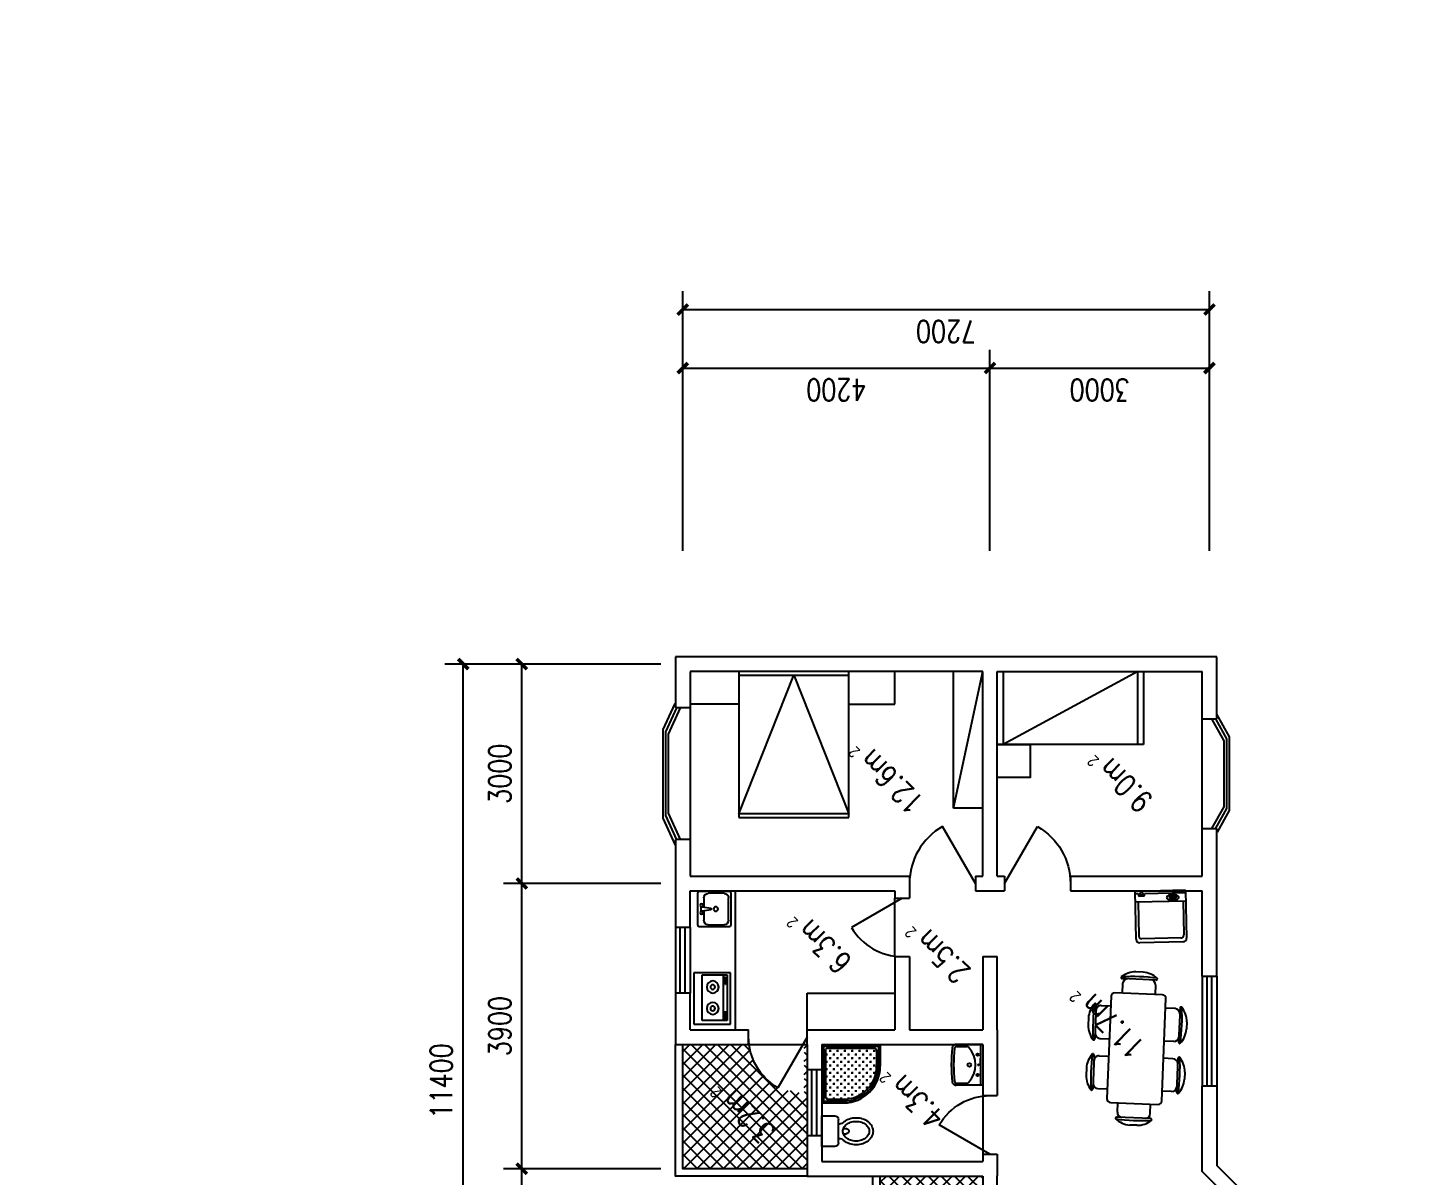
# Model space of a CAD drawing. Header units: millimetres. Extents: x 1141 to 53973, y 442 to 53274.
# Drawn here: x 4343 to 23467, y 32639 to 48336 of the extents above; entities that cross this region are included whole.
import ezdxf
from ezdxf.enums import TextEntityAlignment as Align

# ---------------------------------------------------------------- set-up
doc = ezdxf.new("R2010")
doc.units = ezdxf.units.MM
for name, color, linetype in [('1', 7, 'Continuous'), ('AXIS', 3, 'Continuous'), ('GROUND', 2, 'Continuous'), ('JJ', 8, 'Continuous'), ('PUB_TEXT', 7, 'Continuous'), ('PUB_WINDW', 7, 'Continuous'), ('TOTHER', 7, 'Continuous'), ('WALL', 255, 'Continuous'), ('WINDOW', 2, 'Continuous')]:
    doc.layers.add(name, color=color, linetype=linetype)
doc.styles.add('DIM_FONT', font='SIMPLEX', dxfattribs={"width": 0.8})
doc.styles.add('SIMPLEX', font='SIMPLEX.SHX')
doc.styles.get("Standard").update_dxf_attribs({"font": 'arial.ttf'})
doc.dimstyles.new('DIMN', dxfattribs={"dimtxt": 300, "dimasz": 1, "dimexe": 250, "dimexo": 300, "dimgap": 0.09, "dimtad": 1, "dimdec": 0, "dimzin": 0, "dimdsep": 46, "dimtxsty": 'DIM_FONT', "dimblk": '_DIMX', "dimcen": 0.09, "dimclrt": 7, "dimadec": 0, "dimazin": 0, "dimtfac": 1, "dimtdec": 0, "dimtix": 1, "dimtmove": 2, "dimatfit": 3, "dimldrblk": '_DIMX', "dimfxl": 1, "dimtolj": 1, "dimtzin": 0, "dimarcsym": 0})

# ---------------------------------------------------------------- blocks, each defined once
blk = doc.blocks.new('_LV1')
for p, q in [((-280, 0), (280, 0)), ((-280, 0), (-280, -361)), ((280, 0), (280, -361)), ((-280, -29), (280, -29)), ((0, -29), (-90, -29)), ((-90, -29), (90, -29)), ((-251, -356), (-251, -214)), ((251, -356), (251, -215))]:
    blk.add_line(p, q)
for centre, radius in [((-139, -69), 15), ((1, -182), 24.9), ((0, -57), 8), ((139, -69), 15)]:
    blk.add_circle(centre, radius)
for centre, radius, start, end in [((0, -452), 354, 46.7581, 133.1543), ((-224, -361), 56, 180, 263.481), ((-223, -214), 28, 133.1543, 180), ((-223, -356), 28, 180, 263.4984), ((223, -356), 28, 276.5122, 0), ((224, -361), 56, 276.519, 0), ((223, -215), 28, 0, 46.7581), ((0, 1600), 2029, 263.481, 276.519), ((0, 1600), 1997, 263.4984, 276.5122)]:
    blk.add_arc(centre, radius, start, end)
blk = doc.blocks.new('_C0DTW')
at = {"layer": 'JJ'}
for p, q in [((-230, 198), (230, 198)), ((-50, 298), (50, 298)), ((325, 0), (-325, 0)), ((-225, 130), (-225, 0)), ((225, 130), (225, 0)), ((-573, -637), (-573, -177)), ((-505, -182), (-375, -182)), ((-375, -50), (-375, -1450)), ((375, -1450), (375, -50)), ((505, -182), (375, -182)), ((573, -637), (573, -177)), ((-673, -456), (-673, -357)), ((673, -456), (673, -357)), ((-505, -632), (-375, -632)), ((505, -632), (375, -632)), ((-573, -1323), (-573, -863)), ((-505, -868), (-375, -868)), ((505, -868), (375, -868)), ((573, -1323), (573, -863)), ((-673, -1143), (-673, -1044)), ((673, -1143), (673, -1044)), ((-505, -1318), (-375, -1318)), ((505, -1318), (375, -1318)), ((-325, -1500), (325, -1500)), ((-225, -1630), (-225, -1500)), ((225, -1630), (225, -1500)), ((-230, -1698), (230, -1698)), ((-50, -1798), (50, -1798))]:
    blk.add_line(p, q, dxfattribs=at)
for centre, radius, start, end in [((-239, 214), 10, 130.7265, 202.67), ((-230, 218), 20, 202.67, 270), ((-40, -18), 316, 91.7651, 130.7265), ((0, -2480), 2713, 84.8023, 95.1977), ((-158, 130), 67.5, 90, 180), ((40, -18), 316, 49.2735, 88.2349), ((158, 130), 67.5, 0, 90), ((230, 218), 20, 270, 337.33), ((239, 214), 10, 337.33, 49.2735), ((-325, -50), 50, 90, 180), ((325, -50), 50, 0, 90), ((-357, -367), 316, 139.2735, 178.2349), ((2105, -407), 2713, 174.8023, 185.1977), ((-589, -167), 10, 67.33, 139.2735), ((-593, -177), 20, 0, 67.33), ((-505, -249), 67.5, 90, 180), ((505, -249), 67.5, 0, 90), ((593, -177), 20, 112.67, 180), ((589, -167), 10, 40.7265, 112.67), ((357, -367), 316, 1.7651, 40.7265), ((-2105, -407), 2713, 354.8023, 5.1977), ((-357, -446), 316, 181.7651, 220.7265), ((-505, -564), 67.5, 180, 270), ((505, -564), 67.5, 270, 0), ((357, -446), 316, 319.2735, 358.2349), ((-589, -646), 10, 220.7265, 292.67), ((-593, -637), 20, 292.67, 0), ((593, -637), 20, 180, 247.33), ((589, -646), 10, 247.33, 319.2735), ((-357, -1054), 316, 139.2735, 178.2349), ((2105, -1093), 2713, 174.8023, 185.1977), ((-589, -854), 10, 67.33, 139.2735), ((-593, -863), 20, 0, 67.33), ((-505, -936), 67.5, 90, 180), ((505, -936), 67.5, 0, 90), ((593, -863), 20, 112.67, 180), ((589, -854), 10, 40.7265, 112.67), ((357, -1054), 316, 1.7651, 40.7265), ((-2105, -1093), 2713, 354.8023, 5.1977), ((-357, -1133), 316, 181.7651, 220.7265), ((357, -1133), 316, 319.2735, 358.2349), ((-593, -1323), 20, 292.67, 0), ((-505, -1251), 67.5, 180, 270), ((505, -1251), 67.5, 270, 0), ((593, -1323), 20, 180, 247.33), ((-589, -1333), 10, 220.7265, 292.67), ((-325, -1450), 50, 180, 270), ((325, -1450), 50, 270, 0), ((589, -1333), 10, 247.33, 319.2735), ((-239, -1714), 10, 157.33, 229.2735), ((-230, -1718), 20, 90, 157.33), ((-158, -1630), 67.5, 180, 270), ((158, -1630), 67.5, 270, 360), ((230, -1718), 20, 22.67, 90), ((239, -1714), 10, 310.7265, 22.67), ((0, 980), 2713, 264.8023, 275.1977), ((-40, -1482), 316, 229.2735, 268.2349), ((40, -1482), 316, 271.7651, 310.7265)]:
    blk.add_arc(centre, radius, start, end, dxfattribs=at)
at = {"style": 'DIM_FONT', "width": 0.8, "flags": 9}
for tag in ['XSIZE', 'YSIZE']:
    blk.add_attdef(tag, (0, 0), '', height=0.5, dxfattribs=at)
blk = doc.blocks.new('_WBLK')
for p, q in [((-0.5, 0.5), (0.5, 0.5)), ((0.5, 0.167), (-0.5, 0.167)), ((0.5, -0.167), (-0.5, -0.167)), ((-0.5, -0.5), (0.5, -0.5))]:
    blk.add_line(p, q)
at = {"style": 'SIMPLEX', "flags": 9}
blk.add_attdef('A', text='', height=1, dxfattribs=at).set_placement((0, 1.5), align=Align.MIDDLE)
blk = doc.blocks.new('M_E20')
for p, q in [((345, 0), (-345, 0)), ((-302, -36), (-345, -36)), ((-307, -144), (-307, -611)), ((-302, -35), (-302, -66)), ((-302, -66), (-219, -66)), ((-219, -66), (-219, -35)), ((345, -36), (-219, -36)), ((123, -87), (123, -99)), ((133, -96), (133, -113)), ((198, -96), (133, -96)), ((133, -113), (198, -113)), ((198, -113), (198, -96)), ((215, -88), (215, -99)), ((307, -144), (307, -611)), ((267, -651), (-267, -651))]:
    blk.add_line(p, q)
blk.add_lwpolyline([(83, -94, 0.185158), (88, -107, 0.102042), (108, -122, 0.060862), (133, -130, 0.047173), (166, -133, 0.047173), (200, -130, 0.060862), (225, -122, 0.102042), (245, -107, 0.185158), (250, -94, 0.185158), (245, -82, 0.102042), (225, -67, 0.060862), (200, -59, 0.047173), (166, -56, 0.047173), (133, -59, 0.060862), (108, -67, 0.102042), (88, -82, 0.185158)], format="xyb", close=True)
for points in [[(215, -88, 0.259034), (213, -85, 0.076276), (201, -80, 0.036515), (188, -77, 0.026615), (169, -76, 0.026615), (150, -77, 0.036515), (137, -80, 0.076276), (125, -85, 0.259034), (123, -88, 0.078462), (123, -89, 0.056762)], [(215, -99, 0.259034), (213, -95, 0.076276), (201, -90, 0.036515), (188, -88, 0.026615), (169, -87, 0.026615), (150, -88, 0.036515), (137, -90, 0.076276), (125, -95, 0.259034), (123, -99, 0.259034), (125, -102, 0.056762), (133, -106, 0.036515)], [(198, -108, 0.008736), (201, -107, 0.076276), (213, -102, 0.259034), (215, -99, 0.259034)]]:
    blk.add_lwpolyline(points, format="xyb")
blk.add_circle((-259, -35), 17.5)
for centre, start, end in [((-267, -611), 180, 270), ((267, -611), 270, 0)]:
    blk.add_arc(centre, 40, start, end)
at = {"layer": 'TOTHER', "linetype": 'Continuous'}
for p, q in [((-345, -656), (-345, 0)), ((345, 0), (345, -656)), ((-345, -145), (345, -145)), ((295, -706), (-295, -706))]:
    blk.add_line(p, q, dxfattribs=at)
for centre, start, end in [((-295, -656), 180, 270), ((295, -656), 270, 0)]:
    blk.add_arc(centre, 50, start, end, dxfattribs=at)
at = {"width": 0.8, "flags": 9}
for tag in ['XSIZE', 'YSIZE']:
    blk.add_attdef(tag, (0, 0), '', height=0.5, dxfattribs=at)
blk = doc.blocks.new('_LV5')
for p, q in [((210, 0), (-210, 0)), ((-210, 0), (-210, -180)), ((210, -180), (210, 0)), ((160, -230), (-160, -230)), ((-101, -230), (-101, -254)), ((101, -230), (101, -254))]:
    blk.add_line(p, q)
blk.add_lwpolyline([(-135, -469, 0.080312), (-123, -544, 0.089014), (-92, -602, 0.104918), (-46, -639, 0.119812), (0, -650, 0.119812), (46, -639, 0.104918), (92, -602, 0.089014), (123, -544, 0.080312), (135, -469, 0.080312), (123, -395, 0.089014), (92, -337, 0.104918), (46, -300, 0.119812), (0, -288, 0.119812), (-46, -300, 0.104918), (-92, -337, 0.089014), (-123, -395, 0.080312)], format="xyb", close=True)
for points in [[(-39, -318, 0.073567), (-36, -339, 0.084454), (-27, -356, 0.10642), (-14, -368, 0.129709), (0, -372, 0.129709), (14, -368, 0.10642), (27, -356, 0.084454), (36, -339, 0.073567), (39, -318, 0.073567), (36, -298, 0.014016), (35, -295, 0.10642)], [(-35, -295, 0.013578), (-36, -298, 0.073567), (-39, -318, 0.073567)]]:
    blk.add_lwpolyline(points, format="xyb")
for centre, radius, start, end in [((-160, -180), 50, 180, 270), ((160, -180), 50, 270, 0), ((102, -469), 287, 161.6333, 180), ((52, -453), 235, 141.2863, 161.6333), ((20, -427), 194, 134.8144, 141.2863), ((-151, -254), 50, 314.8144, 0), ((151, -254), 50, 180, 225.2555), ((-20, -427), 194, 38.7137, 45.2555), ((-52, -453), 235, 18.3667, 38.7137), ((-102, -469), 287, 0, 18.3667), ((102, -469), 287, 180, 198.3667), ((52, -486), 235, 198.3667, 218.7137), ((-52, -486), 235, 321.2863, 341.6333), ((-102, -469), 287, 341.6333, 0), ((20, -512), 194, 218.7137, 242.6714), ((0, -551), 150, 242.6714, 270), ((0, -551), 150, 270, 297.3286), ((-20, -512), 194, 297.3286, 321.2863)]:
    blk.add_arc(centre, radius, start, end)
blk = doc.blocks.new('_DBLK')
blk.add_line((-0.5, 0), (0, -0.866))
blk.add_arc((-0.5, 0), 1, 300, 0)
at = {"style": 'SIMPLEX', "flags": 9}
blk.add_attdef('A', text='', height=1, dxfattribs=at).set_placement((0, 1.5), align=Align.MIDDLE)
blk = doc.blocks.new('M_C1')
for p, q in [((1000, 1500), (-1000, 1500)), ((-1000, 1500), (-1000, 0)), ((-950, 0), (-950, 1500)), ((-950, 1500), (950, 750)), ((950, 1500), (950, 0)), ((1000, 0), (1000, 1500)), ((950, 750), (-950, 0)), ((-1000, 0), (1000, 0))]:
    blk.add_line(p, q)
at = {"width": 0.8, "flags": 9}
for tag, p in [('XSIZE', (-952, 756)), ('YSIZE', (951, 752))]:
    blk.add_attdef(tag, p, '', height=0.0001, dxfattribs=at)
blk = doc.blocks.new('M_B1ZDK')
for points in [[(0.533, 0.549), (0.336, 1.365), (-0.336, 1.365), (-0.542, 0.513)], [(0.501, 0.416), (0.318, 1.184), (-0.318, 1.184), (-0.501, 0.428)], [(0.5, 0.167), (0.3, 1.003), (-0.3, 1.003), (-0.5, 0.167)]]:
    blk.add_lwpolyline(points)
blk = doc.blocks.new('_DIMX')
at = {"const_width": 50}
blk.add_lwpolyline([(-70, -70), (70, 70)], dxfattribs=at)
blk = doc.blocks.new('*D30')
at = {"color": 0, "linetype": 'ByBlock', "transparency": 16777216}
for p, q in [((12611, 21748), (14131, 23269)), ((13955, 23091), (16075, 20971)), ((14732, 19627), (16252, 21147))]:
    blk.add_line(p, q, dxfattribs=at)
at = {"layer": 'DEFPOINTS', "color": 0, "linetype": 'ByBlock', "transparency": 16777216}
for p in [(12398, 21536), (16075, 20971), (14520, 19415)]:
    blk.add_point(p, dxfattribs=at)
at = {"color": 0, "linetype": 'ByBlock', "transparency": 16777216}
for p, rotation in [((13954, 23092), 134.9999999999999), ((16075, 20971), 314.9999999999999)]:
    blk.add_blockref('_DIMX', p, dxfattribs=dict(at, rotation=rotation))
at = {"color": 7, "linetype": 'ByBlock', "transparency": 16777216, "insert": (15227, 22243), "char_height": 300, "attachment_point": 5, "rotation": 315, "style": 'DIM_FONT'}
blk.add_mtext('\\A1;3000', dxfattribs=at)
blk = doc.blocks.new('*D31')
at = {"color": 0, "linetype": 'ByBlock', "transparency": 16777216}
for p, q in [((6671, 27688), (8757, 29774)), ((8581, 29597), (16640, 21537)), ((14732, 19627), (16818, 21713))]:
    blk.add_line(p, q, dxfattribs=at)
at = {"layer": 'DEFPOINTS', "color": 0, "linetype": 'ByBlock', "transparency": 16777216}
for p in [(6459, 27476), (16641, 21536), (14520, 19415)]:
    blk.add_point(p, dxfattribs=at)
at = {"color": 0, "linetype": 'ByBlock', "transparency": 16777216}
for p, rotation in [((8580, 29597), 135), ((16641, 21536), 315)]:
    blk.add_blockref('_DIMX', p, dxfattribs=dict(at, rotation=rotation))
at = {"color": 7, "linetype": 'ByBlock', "transparency": 16777216, "insert": (12823, 25779), "char_height": 300, "attachment_point": 5, "rotation": 315, "style": 'DIM_FONT'}
blk.add_mtext('\\A1;11400', dxfattribs=at)
blk = doc.blocks.new('*D46')
at = {"color": 0, "linetype": 'ByBlock', "transparency": 16777216}
for p, q in [((15614, 18321), (18124, 15811)), ((17947, 15987), (12857, 10897)), ((10523, 13230), (13033, 10719))]:
    blk.add_line(p, q, dxfattribs=at)
at = {"layer": 'DEFPOINTS', "color": 0, "linetype": 'ByBlock', "transparency": 16777216}
for p in [(15402, 18533), (10311, 13442), (12856, 10896)]:
    blk.add_point(p, dxfattribs=at)
at = {"color": 0, "linetype": 'ByBlock', "transparency": 16777216}
for p, rotation in [((17947, 15987), 44.99999999999992), ((12856, 10896), 225)]:
    blk.add_blockref('_DIMX', p, dxfattribs=dict(at, rotation=rotation))
at = {"color": 7, "linetype": 'ByBlock', "transparency": 16777216, "insert": (15190, 13654), "char_height": 300, "attachment_point": 5, "rotation": 45, "style": 'DIM_FONT'}
blk.add_mtext('\\A1;7200', dxfattribs=at)
blk = doc.blocks.new('*D45')
at = {"color": 0, "linetype": 'ByBlock', "transparency": 16777216}
for p, q in [((12644, 15351), (14589, 13406)), ((14411, 13583), (12291, 11463)), ((10523, 13230), (12467, 11285))]:
    blk.add_line(p, q, dxfattribs=at)
at = {"layer": 'DEFPOINTS', "color": 0, "linetype": 'ByBlock', "transparency": 16777216}
for p in [(12432, 15563), (10311, 13442), (12290, 11462)]:
    blk.add_point(p, dxfattribs=at)
at = {"color": 0, "linetype": 'ByBlock', "transparency": 16777216}
for p, rotation in [((14412, 13583), 45.00000000000025), ((12290, 11462), 225.0000000000002)]:
    blk.add_blockref('_DIMX', p, dxfattribs=dict(at, rotation=rotation))
at = {"color": 7, "linetype": 'ByBlock', "transparency": 16777216, "insert": (13139, 12735), "char_height": 300, "attachment_point": 5, "rotation": 45, "style": 'DIM_FONT'}
blk.add_mtext('\\A1;3000', dxfattribs=at)
blk = doc.blocks.new('*D44')
at = {"color": 0, "linetype": 'ByBlock', "transparency": 16777216}
for p, q in [((15614, 18321), (17558, 16376)), ((17381, 16552), (14413, 13584)), ((12644, 15351), (14589, 13406))]:
    blk.add_line(p, q, dxfattribs=at)
at = {"layer": 'DEFPOINTS', "color": 0, "linetype": 'ByBlock', "transparency": 16777216}
for p in [(15402, 18533), (12432, 15563), (14412, 13583)]:
    blk.add_point(p, dxfattribs=at)
at = {"color": 0, "linetype": 'ByBlock', "transparency": 16777216}
for p, rotation in [((17382, 16553), 45.00000000000025), ((14412, 13583), 225.0000000000002)]:
    blk.add_blockref('_DIMX', p, dxfattribs=dict(at, rotation=rotation))
at = {"color": 7, "linetype": 'ByBlock', "transparency": 16777216, "insert": (15685, 15280), "char_height": 300, "attachment_point": 5, "rotation": 45, "style": 'DIM_FONT'}
blk.add_mtext('\\A1;4200', dxfattribs=at)
blk = doc.blocks.new('RECTANG')
for p, q in [((1, 1), (0, 1)), ((0, 1), (0, 0)), ((1, 0), (1, 1)), ((0, 0), (1, 0))]:
    blk.add_line(p, q)
blk = doc.blocks.new('M_C0')
for p, q in [((-920, 0), (-920, 1000)), ((-920, 1000), (920, 0)), ((920, 1000), (920, 0))]:
    blk.add_line(p, q)
at = {"xscale": 1999.996, "yscale": 999.998, "zscale": 1999.996}
blk.add_blockref('RECTANG', (-1000, 0), dxfattribs=at)
at = {"width": 0.8, "flags": 9}
for tag, p, height in [('XSIZE', (-998, 784), 0.0001), ('YSIZE', (998, 768), 0.0001), ('XSIZE', (0, 0), 0.5), ('YSIZE', (0, 0), 0.5)]:
    blk.add_attdef(tag, p, '', height=height, dxfattribs=at)
blk = doc.blocks.new('*D29')
at = {"color": 0, "linetype": 'ByBlock', "transparency": 16777216}
for p, q in [((9853, 24506), (11373, 26026)), ((11197, 25849), (13953, 23093)), ((12611, 21748), (14131, 23269))]:
    blk.add_line(p, q, dxfattribs=at)
at = {"layer": 'DEFPOINTS', "color": 0, "linetype": 'ByBlock', "transparency": 16777216}
for p in [(9641, 24294), (13954, 23092), (12398, 21536)]:
    blk.add_point(p, dxfattribs=at)
at = {"color": 0, "linetype": 'ByBlock', "transparency": 16777216}
for p, rotation in [((11196, 25850), 134.9999999999999), ((13954, 23092), 314.9999999999999)]:
    blk.add_blockref('_DIMX', p, dxfattribs=dict(at, rotation=rotation))
at = {"color": 7, "linetype": 'ByBlock', "transparency": 16777216, "insert": (12787, 24683), "char_height": 300, "attachment_point": 5, "rotation": 315, "style": 'DIM_FONT'}
blk.add_mtext('\\A1;3900', dxfattribs=at)
blk = doc.blocks.new('LZ')
at = {"layer": 'JJ'}
for p, q in [((-350, 500), (350, 500)), ((-350, 0), (-350, 500)), ((299, 387), (-323, 387)), ((-323, 387), (-323, 44)), ((299, 44), (299, 387)), ((350, 500), (350, 0)), ((350, 0), (-350, 0)), ((-323, 100), (299, 100)), ((-323, 44), (299, 44)), ((-291, 78), (-291, 66)), ((-280, 68), (-280, 52)), ((-216, 68), (-280, 68)), ((-280, 52), (-216, 52)), ((-216, 52), (-216, 68)), ((-199, 77), (-199, 66)), ((182, 78), (182, 66)), ((257, 68), (193, 68)), ((193, 68), (193, 52)), ((193, 52), (257, 52)), ((257, 52), (257, 68)), ((274, 77), (274, 66))]:
    blk.add_line(p, q, dxfattribs=at)
for points in [[(-199, 77, 0.259034), (-201, 80, 0.076276), (-213, 85, 0.036515), (-226, 88, 0.026615), (-245, 89, 0.026615), (-264, 88, 0.036515), (-277, 85, 0.076276), (-289, 80, 0.259034), (-291, 77, 0.078462), (-291, 76, 0.056762)], [(-199, 66, 0.259034), (-201, 70, 0.076276), (-213, 75, 0.036515), (-226, 77, 0.026615), (-245, 78, 0.026615), (-264, 77, 0.036515), (-277, 75, 0.076276), (-289, 70, 0.259034), (-291, 66, 0.259034), (-289, 63, 0.056762), (-280, 59, 0.036515)], [(-216, 57, 0.008736), (-213, 58, 0.076276), (-201, 63, 0.259034), (-199, 66, 0.259034)], [(274, 77, 0.259034), (272, 80, 0.076276), (260, 85, 0.036515), (247, 88, 0.026615), (228, 89, 0.026615), (209, 88, 0.036515), (196, 85, 0.076276), (184, 80, 0.259034), (182, 77, 0.078462), (182, 76, 0.056762)], [(274, 66, 0.259034), (272, 70, 0.076276), (260, 75, 0.036515), (247, 77, 0.026615), (228, 78, 0.026615), (209, 77, 0.036515), (196, 75, 0.076276), (184, 70, 0.259034), (182, 66, 0.259034), (184, 63, 0.056762), (193, 59, 0.036515)], [(257, 57, 0.008736), (260, 58, 0.076276), (272, 63, 0.259034), (274, 66, 0.259034)]]:
    blk.add_lwpolyline(points, format="xyb", dxfattribs=at)
for centre, radius in [((-158, 241), 82.5), ((-158, 241), 31.6), ((134, 241), 82.5), ((134, 241), 31.6)]:
    blk.add_circle(centre, radius, dxfattribs=at)
at = {"layer": 'JJ', "width": 0.8, "flags": 9}
for tag in ['YSIZE', 'XSIZE']:
    blk.add_attdef(tag, (0, 500), '', height=0.5, dxfattribs=at)
blk = doc.blocks.new('_E0GNZ')
at = {"layer": 'JJ'}
h = blk.add_hatch(dxfattribs=at)
h.set_pattern_fill('CROSS', color=256, scale=200, style=0)
h.set_pattern_definition([(0, (-89213.87, -122540.32), (50, 50), [25, -75]), (90, (-89201.37, -122552.82), (-50, 50), [25, -75])])
h.paths.add_polyline_path([(50, 80, 0.414214), (80, 50), (720, 50, 0.414214), (750, 80), (750, 300, 0.414214), (300, 750), (80, 750, 0.414214), (50, 720)])
for p, q in [((0, 800), (300, 800)), ((0, 0), (0, 800)), ((25, 0), (25, 800)), ((25, 775), (300, 775)), ((300, 750), (300, 800)), ((0, 750), (25, 750)), ((50, 80), (50, 720)), ((80, 750), (300, 750)), ((654, 654), (618, 618)), ((750, 80), (750, 300)), ((750, 300), (800, 300)), ((775, 25), (775, 300)), ((800, 0), (800, 300)), ((0, 25), (800, 25)), ((0, 0), (800, 0)), ((80, 50), (720, 50)), ((750, 0), (750, 25))]:
    blk.add_line(p, q, dxfattribs=at)
for centre, radius, start, end in [((300, 300), 500, 0, 90), ((300, 300), 475, 0, 90), ((80, 720), 30, 90, 180), ((300, 300), 450, 0, 90), ((80, 80), 30, 180, 270), ((720, 80), 30, 270, 0)]:
    blk.add_arc(centre, radius, start, end, dxfattribs=at)
at = {"style": 'DIM_FONT', "width": 0.8, "flags": 9}
for tag in ['XSIZE', 'YSIZE']:
    blk.add_attdef(tag, (0, 0), '', height=0.5, dxfattribs=at)
blk = doc.blocks.new('M_E31EAW')
at = {"color": 0, "linetype": 'ByBlock'}
for p, q in [((0, 215), (0, -215)), ((419, 245), (31, 245)), ((143, 215), (358, 215)), ((450, -215), (450, 215)), ((41, -31), (41, 31)), ((184, 10), (61, 31)), ((82, 26), (82, 153)), ((184, -10), (184, 10)), ((419, 153), (419, -153)), ((61, -31), (184, -10)), ((82, -153), (82, -26)), ((31, -245), (419, -245)), ((358, -215), (143, -215))]:
    blk.add_line(p, q, dxfattribs=at)
for centre, radius in [((51, 51), 20.5), ((245, 0), 30.7), ((51, -51), 20.5)]:
    blk.add_circle(centre, radius, dxfattribs=at)
for centre, radius, start, end in [((31, 215), 30.7, 90, 180), ((143, 153), 61.4, 90, 180), ((358, 153), 61.4, 0, 90), ((419, 215), 30.7, 0, 90), ((143, -153), 61.4, 180, 270), ((358, -153), 61.4, 270, 0), ((31, -215), 30.7, 180, 270), ((419, -215), 30.7, 270, 0)]:
    blk.add_arc(centre, radius, start, end, dxfattribs=at)
at = {"style": 'DIM_FONT', "width": 0.8, "flags": 9}
for tag in ['XSIZE', 'YSIZE']:
    blk.add_attdef(tag, (0, 0), '', height=0.5, dxfattribs=at)
blk = doc.blocks.new('*D32')
at = {"color": 0, "linetype": 'ByBlock', "transparency": 16777216}
for p, q in [((7944, 26415), (9464, 27936)), ((9288, 27758), (11196, 25850)), ((9853, 24506), (11373, 26026))]:
    blk.add_line(p, q, dxfattribs=at)
at = {"layer": 'DEFPOINTS', "color": 0, "linetype": 'ByBlock', "transparency": 16777216}
for p in [(7732, 26203), (11196, 25850), (9641, 24294)]:
    blk.add_point(p, dxfattribs=at)
at = {"color": 0, "linetype": 'ByBlock', "transparency": 16777216}
for p, rotation in [((9287, 27759), 134.9999999999999), ((11196, 25850), 314.9999999999999)]:
    blk.add_blockref('_DIMX', p, dxfattribs=dict(at, rotation=rotation))
at = {"color": 7, "linetype": 'ByBlock', "transparency": 16777216, "insert": (10454, 27016), "char_height": 300, "attachment_point": 5, "rotation": 315, "style": 'DIM_FONT'}
blk.add_mtext('\\A1;2700', dxfattribs=at)
blk = doc.blocks.new('A$C2E87096E')
at = {"layer": 'JJ'}
h = blk.add_hatch(dxfattribs=at)
h.set_pattern_fill('NET', color=256, scale=40, style=0)
h.set_pattern_definition([(0, (27330.64, -3735.86), (0, 127), []), (90, (27330.64, -3735.86), (-127, 8e-15), [])])
h.paths.add_polyline_path([(24077.4, 26461.7), (24077.4, 25164.1), (24977.4, 25164.1), (27377.4, 25164.1), (28177.4, 25164.1), (28277.4, 25164.1), (28277.4, 25890.1, 0.0584848)])
h.paths.add_polyline_path([(24453.8, 25599.6), (24455.8, 25600.8), (24455.4, 25604)], flags=16)
h.paths.add_polyline_path([(24676.1, 25599.6), (24641, 25582), (24670.3, 25541.1), (24635.2, 25552.8), (24611.8, 25552.8), (24541.5, 25523.5), (24506.4, 25482.5), (24570.8, 25523.5), (24617.6, 25529.4), (24588.4, 25500.1), (24617.6, 25505.9), (24605.9, 25482.5), (24570.8, 25470.8), (24512.3, 25453.3), (24547.4, 25441.6), (24570.8, 25447.4), (24629.3, 25435.7), (24687.8, 25429.9), (24687.8, 25406.5), (24652.7, 25394.8), (24635.2, 25383), (24658.6, 25359.6), (24611.8, 25359.6), (24558.3, 25366.3), (24582.5, 25342.1), (24557, 25337), (24565, 25289.4), (24529.8, 25301.1), (24483, 25336.2), (24436.2, 25371.3), (24471.3, 25295.3), (24515.2, 25266), (24529.8, 25236.7), (24524, 25207.5), (24500.6, 25225), (24483, 25254.3), (24474.6, 25256.4), (24465.2, 25200.2), (24412.8, 25260.2), (24377.4, 25322.1), (24354.3, 25283.6), (24320.8, 25225), (24289.9, 25225), (24295.8, 25266), (24289.9, 25277.7), (24266.5, 25260.2), (24233.1, 25251.8), (24278.2, 25342.1), (24231.4, 25330.4), (24167, 25330.4), (24196.3, 25359.6), (24208, 25377.2), (24172.9, 25377.2), (24167, 25377.2), (24167, 25400.6), (24196.3, 25418.2), (24222.6, 25435.7), (24184.6, 25435.7), (24167, 25441.6), (24143.6, 25447.4), (24190.4, 25476.7), (24167, 25476.7), (24183.5, 25487.7), (24182.6, 25488.4), (24143.6, 25488.4), (24167, 25500.1), (24143.6, 25517.6), (24196.3, 25517.6), (24266.5, 25494.2), (24278.2, 25482.5), (24295.8, 25476.7), (24330.9, 25476.7), (24307.5, 25523.5), (24202.1, 25529.4), (24178.7, 25541.1), (24202.1, 25546.9), (24161.2, 25558.6), (24190.4, 25570.3), (24231.4, 25552.8), (24336.7, 25535.2), (24289.9, 25564.5), (24248.9, 25576.2), (24243.1, 25611.3), (24278.2, 25593.7), (24260.6, 25640.5), (24266.5, 25704.9), (24284, 25634.7), (24336.7, 25593.7), (24366, 25552.8), (24401.1, 25611.3), (24389.4, 25669.8), (24348.4, 25687.4), (24313.3, 25693.2), (24348.4, 25710.8), (24313.3, 25716.6), (24371.8, 25722.5), (24406.9, 25704.9), (24447.9, 25734.2), (24424.5, 25681.5), (24439.5, 25583.7), (24459.6, 25593.7), (24496.2, 25630.3), (24549.4, 25612.6), (24652.7, 25634.7), (24629.3, 25611.3)], flags=16)
h.paths.add_polyline_path([(24430.4, 25500.1), (24427.4, 25503), (24422.6, 25498.1)], flags=16)
h.paths.add_polyline_path([(24453.8, 25488.4), (24455.9, 25489.4), (24453.8, 25490.7)], flags=0)
h.paths.add_polyline_path([(24492.3, 25521.3), (24494.7, 25541.1), (24483, 25517.6)], flags=0)
h.paths.add_polyline_path([(24471.3, 25465), (24453.8, 25465), (24453.8, 25447.4), (24406.9, 25447.4), (24412.8, 25465), (24430.4, 25447.4), (24453.8, 25447.4), (24453.8, 25482.5)], flags=0)
h.paths.add_polyline_path([(24313.3, 25377.2), (24295.8, 25353.8), (24291.1, 25351.8)], flags=0)
h.paths.add_polyline_path([(27470.8, 13764.1), (27477.4, 13764.1), (27677.4, 13764.1), (27677.4, 15364.1), (26577.4, 15364.1), (26577.4, 15014.1), (26577.4, 14114.1), (26577.4, 13764.1), (26677.4, 13764.1), (26717.4, 13764.1), (26717.4, 14424.1, -0.3760703)])
h.paths.add_polyline_path([(33223.7, 20487.4), (32233.8, 19497.5), (32528.7, 19202.6), (33801.4, 17929.8), (34001.5, 17729.7), (34991.5, 18719.7)])
h.paths.add_polyline_path([(36971.4, 20558.1), (35769.3, 19356.1), (36087.5, 19037.9), (36723.9, 18401.5), (36971.4, 18154), (36999.7, 18182.3), (36533, 18649, -0.3760703), (37532.4, 18715), (37537.1, 18719.7), (38173.5, 19356.1)])
h.paths.add_polyline_path([(26777.4, 4438.2), (26777.4, 5164.1), (25952.4, 5164.1), (23252.4, 5164.1), (22827.4, 5164.1), (22827.4, 3865.1, 0.0656285)])
at = {"layer": '1'}
for p, q in [((33223.7, 20487.4), (34991.5, 18719.7)), ((33294.4, 20558.1), (35062.2, 18790.4))]:
    blk.add_line(p, q, dxfattribs=at)
for points in [[(35698.6, 19426.8), (36971.4, 20699.6), (38244.2, 19426.8)], [(35769.3, 19356.1), (36971.4, 20558.1), (38173.5, 19356.1)]]:
    blk.add_lwpolyline(points, dxfattribs=at)
at = {"layer": 'GROUND'}
for p, q in [((37537.1, 18719.7), (36971.4, 18154)), ((34779.4, 16951.9), (34213.7, 17517.6)), ((41355.5, 16032.7), (40082.7, 17305.5)), ((36971.4, 16456.9), (37537.1, 15891.2)), ((35239, 12249.6), (36299.6, 11189))]:
    blk.add_line(p, q, dxfattribs=at)
at = {"layer": 'JJ'}
for p, q in [((39153.1, 17365.9), (37809.6, 18709.4)), ((37112.8, 18012.6), (37466.4, 17659)), ((37466.4, 17659), (36617.8, 16810.5)), ((40918, 15524.5), (41390.8, 15997.3)), ((37558.1, 14173.1), (37841, 14456)), ((37841, 14456), (38880.6, 12850.7)), ((37841, 14456), (39163.4, 13133.5)), ((39857.4, 14463.9), (39410.9, 14017.4)), ((39410.9, 14017.4), (39729.1, 13699.2))]:
    blk.add_line(p, q, dxfattribs=at)
blk.add_lwpolyline([(37713.9, 13098.2), (37395.7, 13416.4), (37713.9, 13734.6), (38032.1, 13416.4)], close=True, dxfattribs=at)
at = {"layer": 'WALL'}
for p, q in [((35698.6, 19426.8), (34001.5, 17729.7)), ((36087.5, 19037.9), (35698.6, 19426.8)), ((38244.2, 19426.8), (37537.1, 18719.7)), ((38739.2, 18931.8), (38244.2, 19426.8)), ((35698.6, 19143.9), (34143, 17588.3)), ((35946.1, 18896.4), (35698.6, 19143.9)), ((38244.2, 19143.9), (37678.5, 18578.2)), ((38244.2, 19143.9), (38597.7, 18790.4)), ((35946.1, 18896.4), (36087.5, 19037.9)), ((38597.7, 18790.4), (38739.2, 18931.8)), ((37537.1, 18719.7), (37678.5, 18578.2)), ((36582.5, 18260.1), (36723.9, 18401.5)), ((36971.4, 18154), (36723.9, 18401.5)), ((36830, 18012.6), (36582.5, 18260.1)), ((39234.1, 18154), (39375.6, 18295.4)), ((40224.1, 17446.9), (39375.6, 18295.4)), ((36830, 18012.6), (35274.3, 16456.9)), ((37112.8, 18012.6), (36264.3, 17164)), ((36971.4, 18154), (37112.8, 18012.6)), ((39234.1, 18154), (39587.7, 17800.4)), ((33660, 17788.4), (33863, 17585.5)), ((34001.5, 17729.7), (33801.4, 17929.8)), ((39587.7, 17800.4), (37607.8, 15820.5)), ((39729.1, 17659), (37607.8, 15537.7)), ((40082.7, 17305.5), (39729.1, 17659)), ((34072.3, 17376.2), (33863, 17585.5)), ((34213.7, 17517.6), (34072.3, 17376.2)), ((34213.7, 17517.6), (34143, 17588.3)), ((40082.7, 17305.5), (40224.1, 17446.9)), ((36122.9, 17022.6), (35415.8, 16315.5)), ((36830, 16315.5), (36122.9, 17022.6)), ((36971.4, 16456.9), (36264.3, 17164)), ((34779.4, 16951.9), (34637.9, 16810.5)), ((35274.3, 16456.9), (34779.4, 16951.9)), ((35274.3, 16174.1), (34637.9, 16810.5)), ((36971.4, 16456.9), (36830, 16315.5)), ((36122.9, 15608.4), (35415.8, 16315.5)), ((35274.3, 16174.1), (35981.4, 15467)), ((41355.5, 16032.7), (41496.9, 16174.1)), ((41991.9, 15679.1), (41496.9, 16174.1)), ((37537.1, 15891.2), (37395.7, 15749.8)), ((37607.8, 15820.5), (37537.1, 15891.2)), ((41709, 15679.1), (41355.5, 16032.7)), ((37466.4, 15679.1), (37395.7, 15749.8)), ((27777.4, 15564.1), (31924.5, 15564.1)), ((31924.5, 15564.1), (32750.9, 14737.7)), ((36122.9, 15608.4), (35981.4, 15467)), ((36759.3, 10446.5), (41991.9, 15679.1)), ((37607.8, 15537.7), (37466.4, 15679.1)), ((38880.6, 12850.7), (41709, 15679.1)), ((27777.4, 15364.1), (31841.6, 15364.1)), ((32609.5, 14596.3), (31841.6, 15364.1)), ((36759.3, 14972), (36617.8, 14830.6)), ((36830, 15042.7), (36759.3, 14972)), ((36971.4, 14901.3), (36830, 15042.7)), ((32750.9, 14737.7), (32609.5, 14596.3)), ((36617.8, 14830.6), (36547.1, 14759.9)), ((36688.5, 14618.5), (36547.1, 14759.9)), ((36971.4, 14901.3), (36900.7, 14830.6)), ((36900.7, 14830.6), (38880.6, 12850.7)), ((36759.3, 14689.2), (36688.5, 14618.5)), ((36759.3, 14689.2), (38739.2, 12709.3)), ((35910.7, 14123.5), (34637.9, 12850.7)), ((36052.2, 13982.1), (34779.4, 12709.3)), ((36052.2, 13982.1), (35910.7, 14123.5)), ((33811.5, 13677.1), (33670.1, 13535.7)), ((33811.5, 13677.1), (34637.9, 12850.7)), ((33670.1, 13535.7), (35097.6, 12108.2)), ((34779.4, 12709.3), (35239, 12249.6)), ((38739.2, 12709.3), (36759.3, 10729.4)), ((35239, 12249.6), (35097.6, 12108.2)), ((36299.6, 11189), (36158.2, 11047.6)), ((36299.6, 11189), (36759.3, 10729.4)), ((36158.2, 11047.6), (36759.3, 10446.5))]:
    blk.add_line(p, q, dxfattribs=at)
for name, p, rotation in [('_E0GNZ', (36830, 18012.6), 134.9999999999999), ('_C0DTW', (33239, 15563), 42.67757350697174)]:
    blk.add_blockref(name, p, dxfattribs=dict(rotation=rotation))
at = {"layer": 'JJ', "xscale": -1}
for name, p, rotation in [('_LV5', (35990, 18852.5), 314.9999999999998), ('M_E31EAW', (39336.1, 17901.5), 45.00000000000009), ('M_C0', (37324.9, 12709.3), 225)]:
    blk.add_blockref(name, p, dxfattribs=dict(at, rotation=rotation))
at = {"layer": 'JJ'}
for name, p, rotation in [('_LV1', (35076.3, 16654.9), 135), ('M_C1', (39468.5, 14852.8), 315), ('M_E20', (35041.6, 13254.4), 226.2537745539072)]:
    blk.add_blockref(name, p, dxfattribs=dict(at, rotation=rotation))
at = {"layer": 'WALL', "xscale": -1, "rotation": 314.9999999999999}
blk.add_blockref('LZ', (38155.5, 18452.7), dxfattribs=at)
at = {"layer": 'WINDOW'}
for name, p, xscale, yscale, zscale, rotation in [('_DBLK', (37324.9, 18366.1), -800, 800, 800, 225), ('_WBLK', (36335, 18649), -900, 200.0000000000022, 900, 315), ('_WBLK', (38986.6, 18542.9), -900, 200.0000000000025, 900, 315), ('_DBLK', (34425.8, 17164), -800, 800, 800, 134.9999999999999), ('M_B1ZDK', (40789.8, 16739.8), 1800, 200.0000000000016, 1800, 315), ('_DBLK', (37183.5, 16103.4), -800, -800, 800, 315), ('_DBLK', (37218.9, 15290.2), -900, -900, 900, 225), ('_WBLK', (33210.5, 14136.7), -1500, 199.9999999999984, 1500, 315), ('_DBLK', (36299.6, 14371), 900, -900, 900, 225), ('M_B1ZDK', (35698.6, 11648.6), 1500, 199.9999999999939, 1500, 135)]:
    blk.add_blockref(name, p, dxfattribs=dict(at, xscale=xscale, yscale=yscale, zscale=zscale, rotation=rotation))
at = {"layer": 'PUB_TEXT', "style": 'DIM_FONT', "width": 0.8}
for s, p in [('3.2m', (37255.9, 19425.8)), ('4.3m', (35760.2, 17648.5)), ('6.3m', (38160.8, 17045)), ('2.5m', (36921, 15997.1)), ('11.7m', (34706.5, 15030.2)), ('12.6m', (39208, 14800.4)), ('9.0m', (36814.3, 12576.7))]:
    blk.add_text(s, height=300, dxfattribs=at).set_placement(p, align=Align.MIDDLE_RIGHT)
for p in [(37255.9, 19425.8), (35760.2, 17648.5), (38160.8, 17045), (36921, 15997.1), (34706.5, 15030.2), (39208, 14800.4), (36814.3, 12576.7)]:
    blk.add_text(' 2', height=150, dxfattribs=at).set_placement(p)
at = {"layer": 'AXIS'}
for p1, p2, distance, picture, middle in [((33789.4, 23740.1), (41850.4, 15679.1), 3000, '*D31', (40153.4, 22043.1)), ((35062.2, 22467.3), (36971.4, 20558.1), 2200, '*D32', (37784.6, 23280.5)), ((42732.4, 14797.1), (37641.2, 9706), 3600, '*D46', (42520.3, 9918.1)), ((42732.4, 14797.1), (39762.6, 11827.3), 2800, '*D44', (43015.2, 11544.4))]:
    dim = blk.add_aligned_dim(p1=p1, p2=p2, distance=distance, dimstyle='DIMN', dxfattribs=at)
    dim.commit()
    dim.dimension.update_dxf_attribs({"geometry": picture, "text_midpoint": middle, "insert": (27330.6, -3735.9)})
for base, p1, p2, angle, picture, middle in [((41284.7, 19356.1), (36971.4, 20558.1), (39729.1, 17800.4), 315, '*D29', (40118, 20947.1)), ((43406.1, 17234.7), (39729.1, 17800.4), (41850.4, 15679.1), 315, '*D30', (42557.5, 18507.5)), ((39621.1, 7726.1), (39762.6, 11827.3), (37641.2, 9706), 45, '*D45', (40469.7, 8998.9))]:
    dim = blk.add_linear_dim(base=base, p1=p1, p2=p2, angle=angle, dimstyle='DIMN', dxfattribs=at)
    dim.commit()
    dim.dimension.update_dxf_attribs({"geometry": picture, "text_midpoint": middle, "insert": (27330.6, -3735.9)})
blk = doc.blocks.new('1T4F35深院')
at = {"layer": 'WALL', "rotation": 135}
blk.add_blockref('A$C2E87096E', (48924, -20030), dxfattribs=at)

msp = doc.modelspace()

# ---------------------------------------------------------------- block references
at = {"layer": 'PUB_WINDW'}
msp.add_blockref('1T4F35深院', (5049, 41163), dxfattribs=at)

doc.saveas('drawing.dxf')
